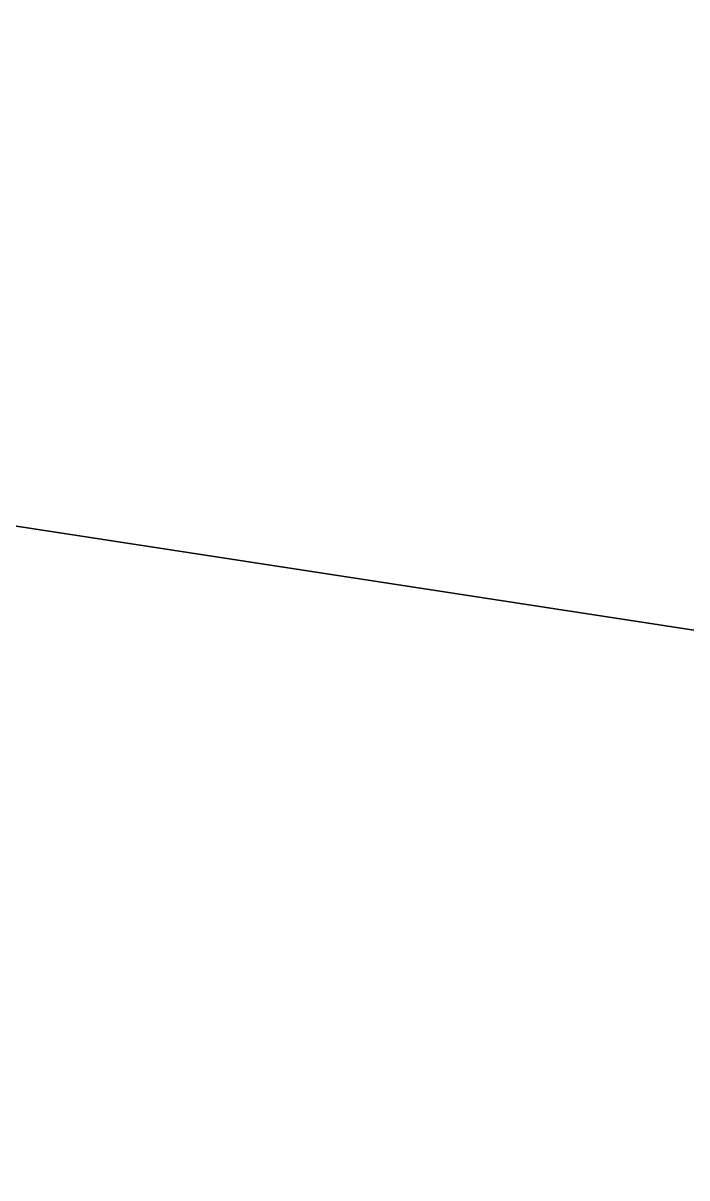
# Model space of a CAD drawing. Header units: millimetres. Extents: x 0 to 1796, y -1116 to 841.
# Drawn here: x 209.780038 to 209.781949, y 527.051519 to 527.054843 of the extents above; entities that cross this region are included whole.
import ezdxf

# ---------------------------------------------------------------- set-up
doc = ezdxf.new("R2010")
doc.units = ezdxf.units.MM
doc.layers.add('Blocks', color=7, linetype='Continuous')
doc.layers.add('Blocks$Outline', color=7, linetype='Continuous', lineweight=35, true_color=0xff3f3f)

# ---------------------------------------------------------------- blocks, each defined once
blk = doc.blocks.new('Series 7 3117 Office Chair Front')
at = {"layer": 'Blocks$Outline'}
for points, knots in [([(278.6293883, 524.8464971), (277.4741456, 530.7519624), (276.3189029, 536.6574276), (275.1636601, 542.5628928), (273.5725557, 547.467056), (271.9814513, 552.3712191), (270.3903469, 557.2753822), (269.3815039, 560.0280268), (268.3376808, 562.766645), (267.2588777, 565.4912368), (266.4881014, 567.4378857), (264.9108361, 571.3168633), (262.468147, 577.1182976), (259.9255026, 582.8786918), (256.3733764, 590.4665608), (249.9318415, 603.6459315), (242.1322062, 618.4363418), (233.9177608, 633.1330366), (225.4539063, 647.6850926), (216.7605869, 661.7818594), (207.6904462, 676.057058), (200.8545638, 686.7134494), (194.118148, 697.2868294), (188.5499073, 706.0971482), (184.1059457, 713.1344214), (180.7548402, 718.4042081), (177.9946928, 722.8228133), (175.8206333, 726.3856281), (174.2202894, 729.0783823), (172.6241412, 731.7822816), (170.4771204, 735.3909102), (167.8083733, 739.9257414), (165.2445322, 744.5149656), (163.305612, 748.2317921), (161.9357228, 751.0461942), (160.6051294, 753.8857093), (158.8334544, 757.6970458), (156.713248, 762.5080001), (154.8598232, 767.3679164), (153.6235545, 771.2817212), (152.856605, 774.2209927), (152.2135934, 777.1935984), (151.4601945, 781.2185774), (150.7817516, 786.3035666), (150.5334752, 791.3459812), (150.6413678, 795.2967101), (150.8988897, 798.1763671), (151.3003783, 801.0597519), (151.9849299, 804.9857461), (153.1767604, 809.8597259), (155.2547212, 815.3545289), (157.6812469, 819.4783055), (159.606279, 821.664232), (160.3949175, 822.4561155), (160.7346907, 822.7972867), (161.0847957, 823.1309531), (161.4452325, 823.4571145)], [0.004243, 0.004243, 0.004243, 0.004243, 1, 1, 1, 2, 2, 2, 2.007141, 2.007141, 2.007141, 2.012243, 2.017345, 2.022447, 2.027549, 2.037753, 2.058161, 2.068365, 2.07857, 2.098978, 2.109182, 2.119386, 2.12959, 2.139794, 2.144896, 2.149998, 2.1551, 2.157651, 2.160202, 2.162753, 2.165304, 2.170406, 2.175508, 2.178059, 2.18061, 2.183161, 2.185712, 2.190814, 2.195916, 2.198468, 2.201019, 2.20357, 2.206121, 2.211223, 2.216325, 2.218876, 2.221427, 2.223978, 2.226529, 2.231631, 2.236733, 2.241835, 2.244972, 2.244972, 2.244972, 2.246324, 2.246324, 2.246324, 2.246324]), ([(185.5114359, 527.3991208), (190.189673, 527.9074836), (192.3287122, 528.0900145), (195.9044278, 528.2527713), (200.9437997, 528.0946848), (205.3451693, 527.6860784), (208.5456646, 527.2431366), (209.7824451, 527.0530223)], [-147.359508, -147.359508, -147.359508, -147.359508, -146.934541, -145.641723, -144.813095, -143.684857, -142.994833, -142.994833, -142.994833, -142.994833])]:
    blk.add_open_spline(points, degree=3, knots=knots, dxfattribs=at)

msp = doc.modelspace()

# ---------------------------------------------------------------- block references
at = {"layer": 'Blocks'}
msp.add_blockref('Series 7 3117 Office Chair Front', (0, 0), dxfattribs=at)

doc.saveas('drawing.dxf')
